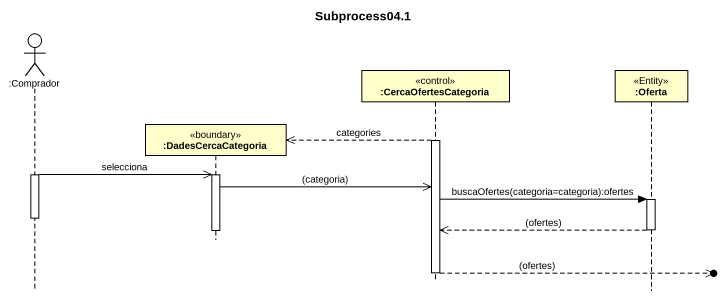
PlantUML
@startuml
title Subprocess04.1
hide footbox
actor ":Comprador" as Comprador
participant ":DadesCercaCategoria" as DadesCercaCategoria <<boundary>>
participant ":CercaOfertesCategoria" as CercaOfertesCategoria <<control>>
participant ":Oferta" as Oferta <<Entity>>

activate CercaOfertesCategoria
CercaOfertesCategoria -->> DadesCercaCategoria ** : categories
activate Comprador
Comprador ->> DadesCercaCategoria : selecciona
activate DadesCercaCategoria
DadesCercaCategoria ->> CercaOfertesCategoria : (categoria)
CercaOfertesCategoria -> Oferta : buscaOfertes(categoria=categoria):ofertes
activate Oferta
deactivate Comprador
Oferta -->> CercaOfertesCategoria : (ofertes)
deactivate Oferta
deactivate DadesCercaCategoria
CercaOfertesCategoria -->>o] : (ofertes)
deactivate CercaOfertesCategoria
@enduml
